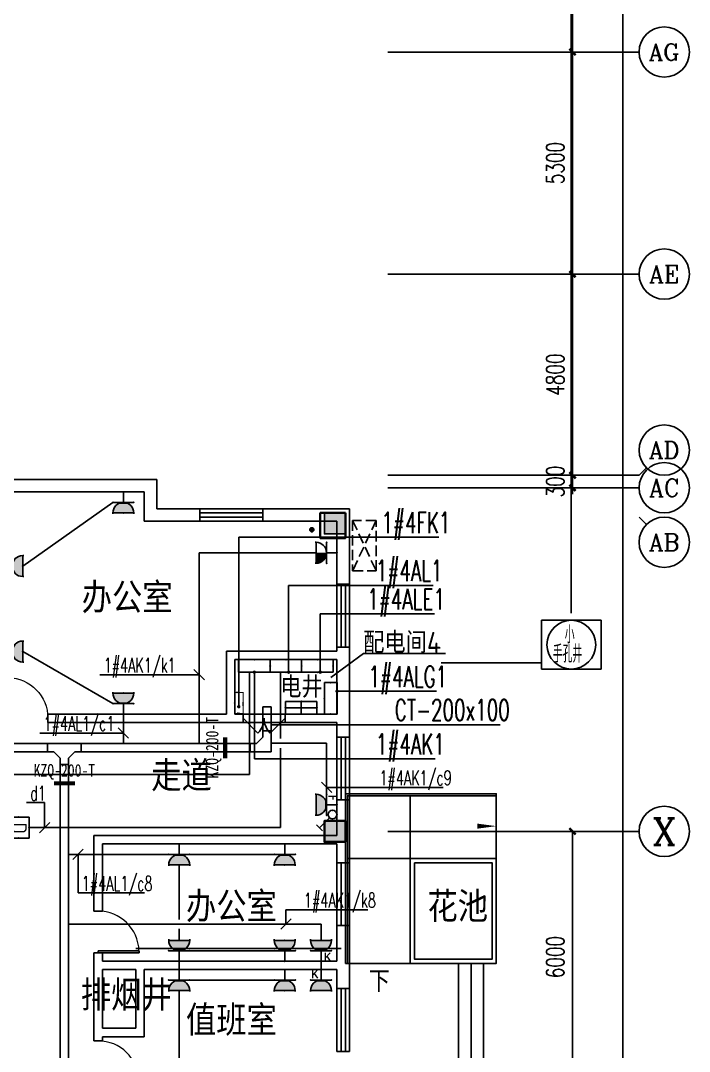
# Model space of a CAD drawing. Extents: x 0 to 302064749, y -59725395 to 1524223.
# Drawn here: x 2163680 to 2179639, y 1465924 to 1490524 of the extents above; entities that cross this region are included whole.
import ezdxf
from ezdxf.enums import TextEntityAlignment as Align

# ---------------------------------------------------------------- set-up
doc = ezdxf.new("R2010")
doc.units = 0
doc.header["$LTSCALE"] = 1000
doc.linetypes.add('DASH', pattern=[0.35, 0.25, -0.1])
for name, color, linetype in [('0-底图', 7, 'Continuous'), ('AXIS', 3, 'Continuous'), ('AXIS_TEXT', 7, 'Continuous'), ('BTTK', 7, 'Continuous'), ('CABLETRAY', 4, 'Continuous'), ('CABLETRAY_DIM', 3, 'Continuous'), ('COLU', 7, 'Continuous'), ('COLU_HATCH', 251, 'Continuous'), ('DIM-照明', 3, 'Continuous'), ('DIM-箱柜', 7, 'Continuous'), ('DIM_SYMB', 3, 'Continuous'), ('DOOR_FIRE', 4, 'Continuous'), ('EQUIP-插座', 3, 'Continuous'), ('EQUIP-消防', 3, 'Continuous'), ('EQUIP-照明', 3, 'Continuous'), ('EQUIP-箱柜', 3, 'Continuous'), ('PUB_TEXT', 7, 'Continuous'), ('STAIR', 2, 'Continuous'), ('TEXT', 7, 'Continuous'), ('WALL', 2, 'Continuous'), ('WINDOW', 4, 'Continuous'), ('WIRE-照明', 6, 'Continuous'), ('抗震支吊架', 2, 'Continuous'), ('排水', 153, 'Continuous'), ('空调外机', 211, 'Continuous')]:
    doc.layers.add(name, color=color, linetype=linetype)
doc.layers.add('砼柱', color=2, linetype='Continuous', lineweight=35)
doc.styles.add('_TCH_AXIS', font='COMPLEX', dxfattribs={"bigfont": 'GBCBIG'})
doc.styles.add('_TCH_DIM', font='SIMPLEX', dxfattribs={"width": 0.8, "height": 5, "bigfont": 'HZTXT'})
doc.styles.add('_TEL_DIM', font='simplex.shx', dxfattribs={"width": 0.8, "height": 3.5, "bigfont": 'gbcbig.shx'})
doc.styles.add('A_DIM_T3', font='simplex.shx', dxfattribs={"width": 0.7, "bigfont": 'gbcbig.shx'})
doc.styles.add('COMPLEX', font='COMPLEX')
doc.styles.add('kzcad', font='', dxfattribs={"width": 0.8})
doc.styles.get("Standard").update_dxf_attribs({"font": 'geniso.shx', "bigfont": 'hztxt.shx'})
doc.styles.add('中西文等高字体', font='simplex.shx', dxfattribs={"width": 0.8, "bigfont": 'gbcbig.shx'})
doc.styles.get('kzcad').set_extended_font_data('SimSun')
doc.dimstyles.new('_TCH_ARCH&&150', dxfattribs={"dimtxt": 420, "dimasz": 150, "dimexe": 375, "dimexo": 450, "dimgap": 202.5, "dimtad": 1, "dimdec": 0, "dimzin": 0, "dimdsep": 46, "dimtxsty": 'A_DIM_T3', "dimblk": 'ARCHTICK', "dimcen": 0.09, "dimclrt": 7, "dimazin": 2, "dimtfac": 1, "dimtdec": 0, "dimtix": 1, "dimtmove": 2, "dimatfit": 3, "dimfxl": 150, "dimtolj": 1, "dimtzin": 0, "dimarcsym": 0})

# ---------------------------------------------------------------- blocks, each defined once
blk = doc.blocks.new('$equip$00002928')
for p, q in [((-0.75, 0.6), (-0.75, 0)), ((0.75, 0.6), (-0.75, 0.6)), ((0.75, 0), (0.75, 0.6)), ((-0.75, 0), (0.75, 0))]:
    blk.add_line(p, q)
at = {"const_width": 0.04}
blk.add_lwpolyline([(-0.75, 0.6), (-0.75, 0), (0.75, 0), (0.75, 0.6), (-0.75, 0.6), (-0.75, 0)], dxfattribs=at)
for p in [(0, 0.6), (-0.75, 0.3), (0.75, 0.3), (0, 0)]:
    blk.add_point(p)
at = {"color": 7, "style": '_TEL_DIM', "flags": 1}
for tag in ['A', 'REMARK']:
    blk.add_attdef(tag, text='', height=0.00002, dxfattribs=at).set_placement((0, 0), align=Align.MIDDLE_CENTER)
blk = doc.blocks.new('$equip$00002936')
for p, q in [((-0.75, 0.6), (-0.75, 0)), ((0.75, 0.6), (-0.75, 0.6)), ((0, 0), (0, 0.6)), ((0.75, 0), (0.75, 0.6)), ((-0.75, 0.3), (0.75, 0.3)), ((-0.75, 0), (0.75, 0))]:
    blk.add_line(p, q)
at = {"const_width": 0.02}
blk.add_lwpolyline([(-0.75, 0.6), (-0.75, 0), (0.75, 0), (0.75, 0.6), (-0.75, 0.6), (-0.75, 0)], dxfattribs=at)
for p in [(0, 0.6), (-0.75, 0.3), (0, 0), (0.75, 0.3)]:
    blk.add_point(p)
at = {"color": 7, "style": '_TEL_DIM', "flags": 1}
for tag in ['A', 'REMARK']:
    blk.add_attdef(tag, text='', height=0.00002, dxfattribs=at).set_placement((0, 0), align=Align.MIDDLE_CENTER)
blk = doc.blocks.new('$equip$00001237')
for p, q in [((-0.5, 1.05), (-0.5, 1)), ((-0.5, 1), (0.5, 1)), ((0.5, 1.05), (0.5, 1)), ((0.5, 0.5), (-0.5, 0.5)), ((0, 0.5), (0, 0))]:
    blk.add_line(p, q)
blk.add_arc((0, 1), 0.5, 180, 0)
for p in [(0, 1), (-0.5, 0.5), (0.5, 0.5), (0, 0)]:
    blk.add_point(p)
for points in [[(0.433, 0.75), (-0.433, 0.75), (0.5, 1), (-0.5, 1)], [(0.25, 0.567), (-0.25, 0.567), (0.433, 0.75), (-0.433, 0.75)], [(0, 0.5), (0, 0.5), (0.25, 0.567), (-0.25, 0.567)]]:
    blk.add_solid(points)
at = {"flags": 9}
blk.add_attdef('A', (0, 0), '', height=0.00002, dxfattribs=at)
blk = doc.blocks.new('$equip$00001764')
for p, q in [((-0.5, 1.05), (-0.5, 1)), ((-0.5, 1), (0.5, 1)), ((0.5, 1.05), (0.5, 1)), ((0.5, 0.5), (-0.5, 0.5)), ((0, 0.5), (0, 0))]:
    blk.add_line(p, q)
blk.add_arc((0, 1), 0.5, 180, 0)
for p in [(-0.5, 0.5), (0.5, 0.5), (0, 0)]:
    blk.add_point(p)
for points in [[(0.433, 0.75), (-0.433, 0.75), (0.5, 1), (-0.5, 1)], [(0.25, 0.567), (-0.25, 0.567), (0.433, 0.75), (-0.433, 0.75)], [(0, 0.5), (0, 0.5), (0.25, 0.567), (-0.25, 0.567)]]:
    blk.add_solid(points)
at = {"color": 7, "style": '_TEL_DIM'}
blk.add_attdef('$TEXT$', text='', height=0.4, dxfattribs=at).set_placement((0.303, 0.211), align=Align.MIDDLE_CENTER)
at = {"color": 7, "style": '_TEL_DIM', "flags": 1}
blk.add_attdef('A', text='', height=0.00002, dxfattribs=at).set_placement((0, 0), align=Align.MIDDLE_CENTER)
blk = doc.blocks.new('$equip$00001239')
for p, q in [((-0.5, 1.05), (-0.5, 1)), ((0.5, 1), (-0.5, 1)), ((0.5, 1.05), (0.5, 1)), ((0.5, 0.5), (-0.5, 0.5)), ((0, 0.5), (0, 0))]:
    blk.add_line(p, q)
blk.add_arc((0, 1), 0.5, 180, 0)
for points in [[(0, 0.75), (-0.433, 0.75), (0, 1), (-0.5, 1)], [(0, 0.567), (-0.25, 0.567), (0, 0.75), (-0.433, 0.75)], [(0, 0.5), (0, 0.5), (0, 0.567), (-0.25, 0.567)]]:
    blk.add_solid(points)
at = {"layer": 'EQUIP-照明'}
for p in [(0, 1), (-0.5, 0.5), (0.5, 0.5), (0, 0)]:
    blk.add_point(p, dxfattribs=at)
at = {"layer": 'EQUIP-照明', "flags": 9}
blk.add_attdef('A', (0, 0), '', height=0.00002, dxfattribs=at)
blk = doc.blocks.new('fdsefg')
at = {"layer": 'EQUIP-箱柜', "const_width": 20}
blk.add_lwpolyline([(21301, 11505), (21801, 11505), (21801, 11305), (21301, 11305)], close=True, dxfattribs=at)
at = {"layer": 'EQUIP-箱柜'}
for p in [(21301, 11355), (21601, 11505), (21801, 11372)]:
    blk.add_point(p, dxfattribs=at)
blk = doc.blocks.new('$equip_U$00000181(WIN7-PC-dian)')
for p in [(-0.5, 0.2), (0, 0.4), (0, 0), (0.5, 0.2)]:
    blk.add_point(p)
at = {"xscale": 0.002, "yscale": 0.002, "zscale": 0.002}
blk.add_blockref('fdsefg', (-43.101, -22.61), dxfattribs=at)
at = {"color": 7, "style": '_TEL_DIM', "flags": 1}
for tag in ['A', 'REMARK']:
    blk.add_attdef(tag, text='', height=0.00002, dxfattribs=at).set_placement((0, 0), align=Align.MIDDLE_CENTER)
at = {"color": 7, "style": '_TEL_DIM'}
blk.add_attdef('$TEXT$', text='', height=0.00002, dxfattribs=at).set_placement((0.1, 0), align=Align.MIDDLE_CENTER)
blk = doc.blocks.new('$equip$00002327')
for p, q in [((0.147, 0.356), (0.625, 0.833)), ((0.484, 0.975), (0.766, 0.692))]:
    blk.add_line(p, q)
blk.add_circle((0, 0.208), 0.208)
for p in [(-0.208, 0.208), (0, 0.417), (0, 0), (0.208, 0.208)]:
    blk.add_point(p)
at = {"color": 7, "flags": 1}
blk.add_attdef('A', text='', height=0.00002, dxfattribs=at).set_placement((0, 0), align=Align.MIDDLE_CENTER)
blk = doc.blocks.new('A$C74FB5005')
at = {"layer": 'WIRE-照明'}
blk.add_lwpolyline([(0, 1167), (1417, 1167), (1417, 0), (0, 0)], close=True, dxfattribs=at)
blk.add_circle((708, 583), 583, dxfattribs=at)
at = {"layer": 'BTTK', "style": '中西文等高字体', "width": 0.7}
for s, height, p in [('小', 417, (552, 618)), ('手孔井', 416.7, (267, 158))]:
    blk.add_text(s, height=height, dxfattribs=at).set_placement(p)
blk = doc.blocks.new('gfhj')
at = {"layer": 'WIRE-照明'}
for p, q in [((2174198, -33323), (2174198, -1607)), ((2173490, -34510), (2171090, -34510))]:
    blk.add_line(p, q, dxfattribs=at)
blk.add_blockref('A$C74FB5005', (2173490, -34660), dxfattribs=at)
blk = doc.blocks.new('ng')
at = {"layer": '排水'}
for p, q in [((345991, 781358), (346091, 781358)), ((346041, 781408), (346041, 781308))]:
    blk.add_line(p, q, dxfattribs=at)
blk.add_circle((346041, 781358), 50, dxfattribs=at)
blk = doc.blocks.new('1111')
at = {"layer": 'COLU_HATCH'}
h = blk.add_hatch(color=256, dxfattribs=at)
h.dxf.hatch_style = 1
h.paths.add_polyline_path([(1209392, 1087691), (1209392, 1088191), (1208892, 1088191), (1208892, 1087691)])
h = blk.add_hatch(color=256, dxfattribs=at)
h.dxf.hatch_style = 1
h.paths.add_polyline_path([(1209392, 1080341), (1209392, 1080841), (1208892, 1080841), (1208892, 1080341)])
at = {"layer": 'COLU'}
for points in [[(1209392, 1087691), (1209392, 1088191), (1208892, 1088191), (1208892, 1087691)], [(1209392, 1080341), (1209392, 1080841), (1208892, 1080841), (1208892, 1080341)]]:
    blk.add_lwpolyline(points, close=True, dxfattribs=at)
blk = doc.blocks.new('rtyu')
at = {"layer": '砼柱', "lineweight": 35}
for points in [[(2931508, 703840), (2930908, 703840), (2930908, 703240), (2931508, 703240)], [(2931508, 703840), (2930908, 703840), (2930908, 703240), (2931508, 703240)], [(2931508, 696490), (2931008, 696490), (2931008, 695990), (2931508, 695990)], [(2931508, 696490), (2931008, 696490), (2931008, 695990), (2931508, 695990)]]:
    blk.add_lwpolyline(points, close=True, dxfattribs=at)
blk = doc.blocks.new('A$C6D717843')
at = {"layer": 'TEXT'}
blk.add_blockref('rtyu', (-2821208, -641940), dxfattribs=at)
blk = doc.blocks.new('_ArchTick')
at = {"color": 0, "linetype": 'ByBlock', "const_width": 0.4}
blk.add_lwpolyline([(-0.5, -0.5), (0.5, 0.5)], dxfattribs=at)
blk = doc.blocks.new('*D1040')
at = {"layer": 'AXIS', "color": 0, "lineweight": -2, "transparency": 16777216}
for p, q in [((1176154, -7750), (1179829, -7750)), ((1179454, -13750), (1179454, -7750)), ((1176154, -13750), (1179829, -13750))]:
    blk.add_line(p, q, dxfattribs=at)
at = {"layer": 'Defpoints', "color": 0, "transparency": 16777216}
for p in [(1175704, -7750), (1179454, -7750), (1175704, -13750)]:
    blk.add_point(p, dxfattribs=at)
at = {"layer": 'AXIS', "color": 0, "lineweight": -2, "transparency": 16777216, "xscale": 150, "yscale": 150, "zscale": 150}
for p, rotation in [((1179454, -7750), 90), ((1179454, -13750), 270)]:
    blk.add_blockref('_ArchTick', p, dxfattribs=dict(at, rotation=rotation))
at = {"layer": 'AXIS', "color": 7, "transparency": 16777216, "insert": (1179041, -10750), "char_height": 420, "attachment_point": 5, "rotation": 90, "style": 'A_DIM_T3'}
blk.add_mtext('\\A1;6000', dxfattribs=at)
blk = doc.blocks.new('*D1041')
at = {"layer": 'AXIS', "color": 0, "lineweight": -2, "transparency": 16777216}
for p, q in [((1176154, 750), (1179829, 750)), ((1179454, 750), (1179454, 900)), ((1179454, 450), (1179454, 750)), ((1176154, 450), (1179829, 450)), ((1179454, 450), (1179454, 300))]:
    blk.add_line(p, q, dxfattribs=at)
at = {"layer": 'Defpoints', "color": 0, "transparency": 16777216}
for p in [(1175704, 750), (1179454, 750), (1175704, 450)]:
    blk.add_point(p, dxfattribs=at)
at = {"layer": 'AXIS', "color": 0, "lineweight": -2, "transparency": 16777216, "xscale": 150, "yscale": 150, "zscale": 150}
for p, rotation in [((1179454, 750), 270), ((1179454, 450), 90)]:
    blk.add_blockref('_ArchTick', p, dxfattribs=dict(at, rotation=rotation))
at = {"layer": 'AXIS', "color": 7, "transparency": 16777216, "insert": (1179041, 600), "char_height": 420, "attachment_point": 5, "rotation": 90, "style": 'A_DIM_T3'}
blk.add_mtext('\\A1;300', dxfattribs=at)
blk = doc.blocks.new('*D1042')
at = {"layer": 'AXIS', "color": 0, "lineweight": -2, "transparency": 16777216}
for p, q in [((1176154, 5550), (1179829, 5550)), ((1179454, 750), (1179454, 5550)), ((1176154, 750), (1179829, 750))]:
    blk.add_line(p, q, dxfattribs=at)
at = {"layer": 'Defpoints', "color": 0, "transparency": 16777216}
for p in [(1175704, 5550), (1179454, 5550), (1175704, 750)]:
    blk.add_point(p, dxfattribs=at)
at = {"layer": 'AXIS', "color": 0, "lineweight": -2, "transparency": 16777216, "xscale": 150, "yscale": 150, "zscale": 150}
for p, rotation in [((1179454, 5550), 90), ((1179454, 750), 270)]:
    blk.add_blockref('_ArchTick', p, dxfattribs=dict(at, rotation=rotation))
at = {"layer": 'AXIS', "color": 7, "transparency": 16777216, "insert": (1179041, 3150), "char_height": 420, "attachment_point": 5, "rotation": 90, "style": 'A_DIM_T3'}
blk.add_mtext('\\A1;4800', dxfattribs=at)
blk = doc.blocks.new('*D1043')
at = {"layer": 'AXIS', "color": 0, "lineweight": -2, "transparency": 16777216}
for p, q in [((1176154, 10850), (1179829, 10850)), ((1179454, 5550), (1179454, 10850)), ((1176154, 5550), (1179829, 5550))]:
    blk.add_line(p, q, dxfattribs=at)
at = {"layer": 'Defpoints', "color": 0, "transparency": 16777216}
for p in [(1175704, 10850), (1179454, 10850), (1175704, 5550)]:
    blk.add_point(p, dxfattribs=at)
at = {"layer": 'AXIS', "color": 0, "lineweight": -2, "transparency": 16777216, "xscale": 150, "yscale": 150, "zscale": 150}
for p, rotation in [((1179454, 10850), 90), ((1179454, 5550), 270)]:
    blk.add_blockref('_ArchTick', p, dxfattribs=dict(at, rotation=rotation))
at = {"layer": 'AXIS', "color": 7, "transparency": 16777216, "insert": (1179041, 8200), "char_height": 420, "attachment_point": 5, "rotation": 90, "style": 'A_DIM_T3'}
blk.add_mtext('\\A1;5300', dxfattribs=at)
blk = doc.blocks.new('*D1044')
at = {"layer": 'AXIS', "color": 0, "lineweight": -2, "transparency": 16777216}
for p, q in [((1176154, 15650), (1179829, 15650)), ((1179454, 10850), (1179454, 15650)), ((1176154, 10850), (1179829, 10850))]:
    blk.add_line(p, q, dxfattribs=at)
at = {"layer": 'Defpoints', "color": 0, "transparency": 16777216}
for p in [(1175704, 15650), (1179454, 15650), (1175704, 10850)]:
    blk.add_point(p, dxfattribs=at)
at = {"layer": 'AXIS', "color": 0, "lineweight": -2, "transparency": 16777216, "xscale": 150, "yscale": 150, "zscale": 150}
for p, rotation in [((1179454, 15650), 90), ((1179454, 10850), 270)]:
    blk.add_blockref('_ArchTick', p, dxfattribs=dict(at, rotation=rotation))
at = {"layer": 'AXIS', "color": 7, "transparency": 16777216, "insert": (1179041, 13250), "char_height": 420, "attachment_point": 5, "rotation": 90, "style": 'A_DIM_T3'}
blk.add_mtext('\\A1;4800', dxfattribs=at)
blk = doc.blocks.new('*D1049')
at = {"layer": 'AXIS', "color": 0, "lineweight": -2, "transparency": 16777216}
for p, q in [((1176154, 28250), (1181029, 28250)), ((1180654, -62150), (1180654, 28250)), ((1176154, -62150), (1181029, -62150))]:
    blk.add_line(p, q, dxfattribs=at)
at = {"layer": 'Defpoints', "color": 0, "transparency": 16777216}
for p in [(1175704, 28250), (1180654, 28250), (1175704, -62150)]:
    blk.add_point(p, dxfattribs=at)
at = {"layer": 'AXIS', "color": 0, "lineweight": -2, "transparency": 16777216, "xscale": 150, "yscale": 150, "zscale": 150}
for p, rotation in [((1180654, 28250), 90), ((1180654, -62150), 270)]:
    blk.add_blockref('_ArchTick', p, dxfattribs=dict(at, rotation=rotation))
at = {"layer": 'AXIS', "color": 7, "transparency": 16777216, "insert": (1180241, -16950), "char_height": 420, "attachment_point": 5, "rotation": 90, "style": 'A_DIM_T3'}
blk.add_mtext('\\A1;90400', dxfattribs=at)
blk = doc.blocks.new('$WINLIB2D$00000001')
at = {"color": 0}
for points in [[(-0.5, 0.5), (-0.5, -0.5)], [(-0.5, 0.5), (0.5, 0.5)], [(0.5, -0.5), (0.5, 0.5)], [(0.5, 0.167), (-0.5, 0.167)], [(0.5, -0.167), (-0.5, -0.167)], [(-0.5, -0.5), (0.5, -0.5)]]:
    blk.add_lwpolyline(points, dxfattribs=at)
blk = doc.blocks.new('$DorLib2D$00000001')
for p, q in [((0.45, 0.975), (0.5, 0.975)), ((0.45, 0), (0.45, 0.975)), ((0.5, 0), (0.5, 0.975)), ((0.5, 0), (0.45, 0))]:
    blk.add_line(p, q)
at = {"lineweight": 13}
blk.add_arc((0.475, 0), 0.975, 91.4693, 180, dxfattribs=at)
blk = doc.blocks.new('_AXISO')
blk.add_circle((0, 0), 0.5)
at = {"layer": 'AXIS_TEXT', "style": 'COMPLEX', "width": 1.041667}
blk.add_attdef('A', text='', height=0.56, dxfattribs=at).set_placement((-0.25, -0.28), (0.25, -0.28), align=Align.FIT)
blk = doc.blocks.new('$DorLib2D$00000116')
at = {"color": 0}
for p, q in [((-0.5, 0), (-0.146, 0.354)), ((0.5, 0), (0.146, 0.354))]:
    blk.add_line(p, q, dxfattribs=at)
for centre, start, end in [((-0.5, 0), 0, 45), ((0.5, 0), 135, 180)]:
    blk.add_arc(centre, 0.5, start, end, dxfattribs=at)
blk = doc.blocks.new('$equip$00002755')
for p, q in [((0.5, 0.5), (-0.5, 0.5)), ((-0.5, 0.5), (-0.5, -0.5)), ((0.5, -0.5), (0.5, 0.5)), ((-0.5, -0.5), (0.5, -0.5))]:
    blk.add_line(p, q)
at = {"const_width": 0.04}
blk.add_lwpolyline([(-0.5, 0.5), (0.5, 0.5), (0.5, -0.5), (-0.5, -0.5), (-0.5, 0.5), (0.5, 0.5)], dxfattribs=at)
for p in [(0, 0.5), (-0.5, 0), (0.5, 0), (-0.027, -0.5)]:
    blk.add_point(p)
at = {"color": 7}
blk.add_attdef('$TEXT$', text='', height=0.4, dxfattribs=at).set_placement((0.026, -0.008), align=Align.MIDDLE_CENTER)
at = {"color": 7, "flags": 1}
for tag, height, p in [('A', 0.00002, (0, 0)), ('B', 0.4, (0.755, -0.254))]:
    blk.add_attdef(tag, text='', height=height, dxfattribs=at).set_placement(p, align=Align.MIDDLE_CENTER)
blk = doc.blocks.new('gfhjghj')
blk.add_line((1173932.7, -10544.2), (1169032.7, -10544.2))
at = {"layer": '0-底图'}
for q in [(1173688.6, -4076.9), (1176422.3, -3502.6)]:
    blk.add_line((1174464.4, -3502.6), q, dxfattribs=at)
at = {"layer": 'AXIS'}
for p, q in [((1175042.5, 10850.1), (1181042.5, 10850.1)), ((1175042.5, 5550.1), (1181042.5, 5550.1)), ((1175042.5, 750.1), (1181042.5, 750.1)), ((1181218.2, 925.8), (1181042.5, 750.1)), ((1175042.5, 450.1), (1181042.5, 450.1)), ((1181218.2, -425.7), (1181042.5, -249.9)), ((1175042.5, -7749.9), (1181042.5, -7749.9))]:
    blk.add_line(p, q, dxfattribs=at)
at = {"layer": 'DIM_SYMB'}
blk.add_lwpolyline([(1174732.6, -10899.9, 0, 0, 0), (1174732.6, -7624.9, 0, 0, 0), (1177632.7, -7624.9, 0, 120, 0), (1177182.7, -7624.9, 0, 0, 0)], format="xyseb", dxfattribs=at)
at = {"layer": 'DOOR_FIRE'}
for p, q in [((1171592.7, -4949.9), (1172592.7, -4949.9)), ((1171592.7, -5149.9), (1172592.7, -5149.9))]:
    blk.add_line(p, q, dxfattribs=at)
at = {"layer": 'STAIR'}
blk.add_line((1177632.7, -10899.9), (1174032.7, -10899.9), dxfattribs=at)
for points in [[(1174032.7, -10899.9), (1174032.7, -6849.9), (1177632.7, -6849.9), (1177632.7, -8399.9)], [(1174082.7, -10899.9), (1174082.7, -6899.9), (1177632.7, -6899.9)], [(1175582.7, -8399.9), (1175582.7, -6899.9)], [(1175582.7, -8399.9), (1174082.7, -8399.9)], [(1175582.7, -10899.9), (1175582.7, -8399.9), (1177632.7, -8399.9), (1177632.7, -10899.9)]]:
    blk.add_lwpolyline(points, dxfattribs=at)
for points in [[(1175582.7, -8399.9), (1177632.7, -8399.9), (1177632.7, -10899.9), (1175582.7, -10899.9)], [(1175682.7, -8499.9), (1177532.7, -8499.9), (1177532.7, -10799.9), (1175682.7, -10799.9)], [(1176732.7, -10899.9), (1177032.7, -10899.9), (1177032.7, -22999.9), (1176732.7, -22999.9)], [(1177032.7, -10899.9), (1177332.7, -10899.9), (1177332.7, -22999.9), (1177032.7, -22999.9)]]:
    blk.add_lwpolyline(points, close=True, dxfattribs=at)
at = {"layer": 'WALL'}
for p, q in [((1169532.7, 650.1), (1165632.7, 650.1)), ((1169532.7, -49.9), (1169532.7, 650.1)), ((1169232.7, 350.1), (1165832.7, 350.1)), ((1169232.7, -349.9), (1169232.7, 350.1)), ((1170562.7, -49.9), (1169532.7, -49.9)), ((1170562.7, -349.9), (1170562.7, -49.9)), ((1174132.7, -49.9), (1172062.7, -49.9)), ((1172062.7, -49.9), (1172062.7, -349.9)), ((1174132.7, -1850.4), (1174132.7, -49.9)), ((1169232.7, -349.9), (1170562.7, -349.9)), ((1172062.7, -349.9), (1173832.7, -349.9)), ((1173832.7, -349.9), (1173832.7, -1850.4)), ((1173832.7, -1850.4), (1174132.7, -1850.4)), ((1174132.7, -3350.4), (1173832.7, -3350.4)), ((1173832.7, -3350.4), (1173832.7, -3449.9)), ((1174132.7, -3549.9), (1174132.7, -3350.4)), ((1171192.7, -3449.9), (1171192.7, -4949.9)), ((1171192.7, -3449.9), (1173832.7, -3449.9)), ((1171392.7, -3649.9), (1171392.7, -4949.9)), ((1171392.7, -3649.9), (1173832.7, -3649.9)), ((1173832.7, -3649.9), (1173832.7, -4949.9)), ((1174132.7, -3549.9), (1174132.7, -5049.9)), ((1171192.7, -4949.9), (1166932.7, -4949.9)), ((1166932.7, -4949.9), (1166932.7, -5149.9)), ((1166932.7, -5149.9), (1171292.7, -5149.9)), ((1171292.7, -5149.9), (1171592.7, -5149.9)), ((1171592.7, -4949.9), (1171392.7, -4949.9)), ((1171592.7, -5149.9), (1171592.7, -4949.9)), ((1173832.7, -4949.9), (1172592.7, -4949.9)), ((1172592.7, -4949.9), (1172592.7, -5149.9)), ((1172592.7, -5149.9), (1173832.7, -5149.9)), ((1173832.7, -5149.9), (1173832.7, -5500.4)), ((1174132.7, -5500.4), (1174132.7, -5049.9)), ((1173832.7, -5500.4), (1174132.7, -5500.4)), ((1174132.7, -7000.4), (1173832.7, -7000.4)), ((1173832.7, -7000.4), (1173832.7, -7849.9)), ((1174132.7, -7949.9), (1174132.7, -7000.4)), ((1168032.7, -7849.9), (1173832.7, -7849.9)), ((1168032.7, -7849.9), (1168032.7, -9649.9)), ((1168232.7, -8049.9), (1173832.7, -8049.9)), ((1168232.7, -9649.9), (1168232.7, -8049.9)), ((1173832.7, -8049.9), (1173832.7, -8499.9)), ((1174132.7, -8499.9), (1174132.7, -7949.9)), ((1173832.7, -8499.9), (1174132.7, -8499.9)), ((1168032.7, -9649.9), (1168232.7, -9649.9)), ((1174132.7, -9999.9), (1173832.7, -9999.9)), ((1173832.7, -9999.9), (1173832.7, -10849.9)), ((1174132.7, -10949.9), (1174132.7, -9999.9)), ((1168232.7, -10649.9), (1168032.7, -10649.9)), ((1168032.7, -10649.9), (1168032.7, -10949.9)), ((1168232.7, -10849.9), (1168232.7, -10649.9)), ((1168032.7, -10949.9), (1168032.7, -12549.9)), ((1168232.7, -10849.9), (1169132.7, -10849.9)), ((1168232.7, -11049.9), (1169032.7, -11049.9)), ((1168232.7, -11049.9), (1168232.7, -12449.9)), ((1169032.7, -11049.9), (1169032.7, -12449.9)), ((1169132.7, -10849.9), (1173832.7, -10849.9)), ((1169232.7, -11049.9), (1169232.7, -12649.9)), ((1169232.7, -11049.9), (1173832.7, -11049.9)), ((1173832.7, -11049.9), (1173832.7, -11499.9)), ((1174132.7, -11499.9), (1174132.7, -10949.9)), ((1173832.7, -11499.9), (1174132.7, -11499.9)), ((1168232.7, -12449.9), (1169032.7, -12449.9)), ((1168032.7, -12549.9), (1168032.7, -12749.9)), ((1168032.7, -12749.9), (1168232.7, -12749.9)), ((1168232.7, -12649.9), (1169232.7, -12649.9)), ((1168232.7, -12749.9), (1168232.7, -12649.9))]:
    blk.add_line(p, q, dxfattribs=at)
at = {"layer": '空调外机', "linetype": 'DASH'}
for p, q in [((1174205.4, -330.6), (1174767.9, -1530.6)), ((1174767.9, -330.6), (1174205.4, -1530.6))]:
    blk.add_line(p, q, dxfattribs=at)
blk.add_lwpolyline([(1174205.4, -330.6), (1174205.4, -1530.6), (1174767.9, -1530.6), (1174767.9, -330.6)], close=True, dxfattribs=at)
for name, p in [('A$C6D717843', (1063732.7, -62049.9)), ('1111', (-35359.3, -1088341))]:
    blk.add_blockref(name, p)
at = {"layer": 'AXIS'}
ref = blk.add_blockref('_AXISO', (1181642.5, 10850.1), dxfattribs=dict(at, xscale=1200, yscale=1200, zscale=1200))
ref.add_attrib('A', 'AG', dxfattribs={"layer": 'AXIS_TEXT', "height": 398.24, "style": '_TCH_AXIS'}).set_placement((1181272.7, 10650.9), (1182012.3, 10650.9), align=Align.FIT)
ref = blk.add_blockref('_AXISO', (1181642.5, 5550.1), dxfattribs=dict(at, xscale=1200, yscale=1200, zscale=1200))
ref.add_attrib('A', 'AE', dxfattribs={"layer": 'AXIS_TEXT', "height": 414.63, "style": '_TCH_AXIS'}).set_placement((1181277.2, 5342.8), (1182007.8, 5342.8), align=Align.FIT)
ref = blk.add_blockref('_AXISO', (1181642.5, 1350.1), dxfattribs=dict(at, xscale=1200, yscale=1200, zscale=1200))
ref.add_attrib('A', 'AD', dxfattribs={"layer": 'AXIS_TEXT', "height": 406.3, "style": '_TCH_AXIS'}).set_placement((1181274.9, 1146.9), (1182010.1, 1146.9), align=Align.FIT)
ref = blk.add_blockref('_AXISO', (1181642.5, 450.1), dxfattribs=dict(at, xscale=1200, yscale=1200, zscale=1200))
ref.add_attrib('A', 'AC', dxfattribs={"layer": 'AXIS_TEXT', "height": 423.25, "style": '_TCH_AXIS'}).set_placement((1181279.7, 238.4), (1182005.3, 238.4), align=Align.FIT)
ref = blk.add_blockref('_AXISO', (1181642.5, -849.9), dxfattribs=dict(at, xscale=1200, yscale=1200, zscale=1200))
ref.add_attrib('A', 'AB', dxfattribs={"layer": 'AXIS_TEXT', "height": 406.3, "style": '_TCH_AXIS'}).set_placement((1181274.9, -1053.1), (1182010.1, -1053.1), align=Align.FIT)
ref = blk.add_blockref('_AXISO', (1181642.5, -7749.9), dxfattribs=dict(at, xscale=1200, yscale=1200, zscale=1200))
ref.add_attrib('A', 'X', dxfattribs={"layer": 'AXIS_TEXT', "height": 637.8, "style": '_TCH_AXIS'}).set_placement((1181369.2, -8068.8), (1181915.8, -8068.8), align=Align.FIT)
at = {"layer": 'DOOR_FIRE', "xscale": 1000, "yscale": 1000, "zscale": 200, "rotation": 179.9999999778067}
blk.add_blockref('$DorLib2D$00000116', (1172092.7, -5049.9), dxfattribs=at)
at = {"layer": 'WINDOW'}
for name, p, xscale, yscale, zscale, rotation in [('$WINLIB2D$00000001', (1171312.7, -199.9), 1500, 300, 300, 180), ('$WINLIB2D$00000001', (1173982.7, -2600.4), -1500, 300, 300, 90), ('$DorLib2D$00000001', (1166432.7, -5049.9), -1000, 1000, 200, 359.9999999785332), ('$WINLIB2D$00000001', (1173982.7, -6250.4), -1500, 300, 300, 90), ('$WINLIB2D$00000001', (1173982.7, -9249.9), -1500, 300, 300, 90), ('$DorLib2D$00000001', (1168132.7, -10149.9), 1000, 1000, 200, 270), ('$WINLIB2D$00000001', (1173982.7, -12249.9), -1500, 300, 300, 90), ('$DorLib2D$00000001', (1168132.7, -13249.9), 1000, 1000, 200, 270)]:
    blk.add_blockref(name, p, dxfattribs=dict(at, xscale=xscale, yscale=yscale, zscale=zscale, rotation=rotation))
at = {"layer": '排水'}
blk.add_blockref('ng', (827191.3, -781909.8), dxfattribs=at)
at = {"layer": 'PUB_TEXT'}
for s, height, p in [('办公室', 723.4, (1167739.5, -2539.6)), ('配电间4', 506.38, (1174458.2, -3496.7)), ('电井', 506.38, (1172478.8, -4559.9)), ('走道', 723.4, (1169398.8, -6792.9)), ('办公室', 723.4, (1170228.9, -9913.9)), ('花池', 723.4, (1175989.8, -9914.7)), ('排烟井', 723.4, (1167718.3, -12027.8)), ('值班室', 723.4, (1170228.9, -12627.8))]:
    blk.add_text(s, height=height, dxfattribs=at).set_placement(p)
at = {"layer": 'PUB_TEXT', "style": '_TCH_DIM'}
blk.add_text('下', height=506.4, dxfattribs=at).set_placement((1174590.2, -11582.4))
at = {"layer": 'AXIS'}
for p1, p2, distance, picture, middle in [((1175703.7, -62149.9), (1175703.7, 28250.1), -4950, '*D1049', (1180241.2, -16949.9)), ((1175703.7, 10850.1), (1175703.7, 15650.1), -3750, '*D1044', (1179041.2, 13250.1)), ((1175703.7, 5550.1), (1175703.7, 10850.1), -3750, '*D1043', (1179041.2, 8200.1)), ((1175703.7, 750.1), (1175703.7, 5550.1), -3750, '*D1042', (1179041.2, 3150.1)), ((1175703.7, 450.1), (1175703.7, 750.1), -3750, '*D1041', (1179041.2, 600.1)), ((1175703.7, -13749.9), (1175703.7, -7749.9), -3750, '*D1040', (1179041.2, -10749.9))]:
    dim = blk.add_aligned_dim(p1=p1, p2=p2, distance=distance, dimstyle='_TCH_ARCH&&150', dxfattribs=at)
    dim.commit()
    dim.dimension.update_dxf_attribs({"geometry": picture, "text_midpoint": middle})

msp = doc.modelspace()

# ---------------------------------------------------------------- linework, layer by layer
at = {"layer": 'CABLETRAY'}
for p, q in [((2169459, 1474143), (2169659, 1474143)), ((2169459, 1473571), (2169459, 1474143)), ((2169659, 1474143), (2169659, 1473571)), ((2169659, 1473571), (2169459, 1473571)), ((2169459, 1473421), (2169459, 1473571)), ((2169459, 1473571), (2169659, 1473571)), ((2169659, 1473571), (2169659, 1473071)), ((2169309, 1473271), (2169459, 1473421)), ((2155118, 1473271), (2164324, 1473271)), ((2164324, 1473071), (2155118, 1473071)), ((2164324, 1473271), (2164324, 1473071)), ((2164324, 1473271), (2165124, 1473271)), ((2164324, 1473071), (2164324, 1473271)), ((2164474, 1473071), (2164324, 1473071)), ((2164624, 1472921), (2164474, 1473071)), ((2164974, 1473071), (2164824, 1472921)), ((2165124, 1473071), (2164974, 1473071)), ((2165124, 1473271), (2165124, 1473071)), ((2165124, 1473071), (2165124, 1473271)), ((2165124, 1473271), (2169159, 1473271)), ((2169159, 1473071), (2165124, 1473071)), ((2169159, 1473271), (2169159, 1473071)), ((2169159, 1473071), (2169159, 1473271)), ((2169159, 1473271), (2169309, 1473271)), ((2169659, 1473071), (2169159, 1473071)), ((2164624, 1472771), (2164624, 1472921)), ((2164824, 1472921), (2164824, 1472771)), ((2164624, 1451264), (2164624, 1472771)), ((2164624, 1472771), (2164824, 1472771)), ((2164824, 1472771), (2164624, 1472771)), ((2164824, 1472771), (2164824, 1451264))]:
    msp.add_line(p, q, dxfattribs=at)
at = {"layer": 'CABLETRAY_DIM'}
for p, q in [((2169659, 1473721), (2173698, 1473721)), ((2173698, 1473721), (2175122, 1473721))]:
    msp.add_line(p, q, dxfattribs=at)
at = {"layer": 'DIM-照明'}
for p, q in [((2168064, 1474790), (2167817, 1475038)), ((2166254, 1473397), (2166007, 1473644)), ((2171103, 1472101), (2170856, 1472349)), ((2164375, 1471388), (2164127, 1471140)), ((2164926, 1470500), (2165173, 1470747)), ((2169886, 1468837), (2170134, 1469084))]:
    msp.add_line(p, q, dxfattribs=at)
for points in [[(2167109, 1474914), (2165572, 1474914)], [(2167940, 1474914), (2167109, 1474914)], [(2165650, 1473520), (2164139, 1473520)], [(2166131, 1473520), (2165650, 1473520)], [(2170980, 1472225), (2171810, 1472225)], [(2171810, 1472225), (2173766, 1472225)], [(2164251, 1471860), (2163820, 1471860)], [(2164251, 1471264), (2164251, 1471860)], [(2165050, 1470624), (2165050, 1469707)], [(2165050, 1469707), (2166638, 1469707)], [(2170010, 1468961), (2170010, 1469304)], [(2170010, 1469304), (2171966, 1469304)]]:
    msp.add_lwpolyline(points, dxfattribs=at)
at = {"layer": 'DIM-箱柜'}
for p, q in [((2168885, 1474150), (2168885, 1478195)), ((2168885, 1478195), (2173657, 1478195)), ((2170076, 1474974), (2170076, 1477046)), ((2170076, 1477046), (2173524, 1477046)), ((2170828, 1474974), (2170828, 1476366)), ((2170828, 1476366), (2173554, 1476366)), ((2169258, 1474974), (2169258, 1472906)), ((2171230, 1474518), (2173261, 1474518)), ((2173261, 1474518), (2173607, 1474518)), ((2169258, 1472906), (2173573, 1472906))]:
    msp.add_line(p, q, dxfattribs=at)
at = {"layer": 'DIM-箱柜', "const_width": 40}
for points in [[(2169258, 1474994, 1), (2169258, 1474954, 1)], [(2170076, 1474954, 1), (2170076, 1474994, 1)], [(2170828, 1474954, 1), (2170828, 1474994, 1)], [(2171210, 1474518, 1), (2171250, 1474518, 1)], [(2168885, 1474130, 1), (2168885, 1474170, 1)]]:
    msp.add_lwpolyline(points, format="xyb", close=True, dxfattribs=at)
at = {"layer": 'WIRE-照明'}
for p, q in [((2163730, 1477507), (2165881, 1479024)), ((2167940, 1473271), (2167940, 1477824)), ((2170730, 1477824), (2167940, 1477824)), ((2165881, 1474224), (2163730, 1475465)), ((2169144, 1472533), (2169144, 1474974)), ((2169878, 1473389), (2169878, 1474974)), ((2166131, 1473271), (2166131, 1473974)), ((2169659, 1473276), (2170980, 1473276)), ((2169878, 1471264), (2169878, 1473164)), ((2170980, 1472059), (2170980, 1473276)), ((2155110, 1472533), (2169144, 1472533)), ((2163880, 1471264), (2169878, 1471264)), ((2167215, 1470624), (2164824, 1470624)), ((2169732, 1470624), (2167715, 1470624)), ((2167465, 1469073), (2167465, 1470374)), ((2170848, 1468961), (2164824, 1468961)), ((2170848, 1468574), (2170848, 1468961)), ((2167465, 1468574), (2167465, 1468848)), ((2169732, 1468324), (2167715, 1468324)), ((2167465, 1467874), (2167465, 1468074)), ((2170848, 1467874), (2170848, 1468074)), ((2169732, 1467624), (2167715, 1467624)), ((2167465, 1465574), (2167465, 1467374))]:
    msp.add_line(p, q, dxfattribs=at)
at = {"layer": '抗震支吊架', "color": 2, "const_width": 100}
for points in [[(2168559, 1472921), (2168559, 1473421)], [(2164474, 1472321), (2164974, 1472321)]]:
    msp.add_lwpolyline(points, dxfattribs=at)

# ---------------------------------------------------------------- block references
at = {"layer": '0-底图'}
for name, p in [('gfhjghj', (997397, 1478924)), ('gfhj', (2624, 1509706))]:
    msp.add_blockref(name, p, dxfattribs=at)
at = {"layer": 'EQUIP-插座', "xscale": 500, "yscale": 500, "zscale": 500}
for name, p, rotation in [('$equip$00001237', (2166131, 1479274), 180), ('$equip$00001239', (2171230, 1477824), 90), ('$equip$00001237', (2163230, 1477507), 270), ('$equip$00001237', (2163230, 1475465), 269.9999999999999), ('$equip$00001237', (2167465, 1470874), 180), ('$equip$00001237', (2169982, 1470874), 180), ('$equip$00001237', (2167465, 1467874), 180), ('$equip$00001237', (2169982, 1467874), 180)]:
    msp.add_blockref(name, p, dxfattribs=dict(at, rotation=rotation))
for p in [(2166131, 1473974), (2167465, 1468074), (2169982, 1468074)]:
    msp.add_blockref('$equip$00001237', p, dxfattribs=at)
at = {"layer": 'EQUIP-插座'}
ref = msp.add_blockref('$equip$00001764', (2171230, 1471809), dxfattribs=dict(at, xscale=500, yscale=500, zscale=500, rotation=90))
ref.add_attrib('$TEXT$', 'F', dxfattribs={"layer": '0', "color": 7, "height": 200, "rotation": 270, "style": '_TEL_DIM'}).set_placement((2171124, 1471960), align=Align.MIDDLE_CENTER)
at = {"layer": 'EQUIP-插座', "xscale": 500, "yscale": 500, "zscale": 500}
msp.add_blockref('$equip$00001764', (2170848, 1468074), dxfattribs=at).add_auto_attribs({'$TEXT$': 'K'})
at = {"layer": 'EQUIP-插座'}
ref = msp.add_blockref('$equip$00001764', (2170848, 1467874), dxfattribs=dict(at, xscale=500, yscale=500, zscale=500, rotation=180))
ref.add_attrib('$TEXT$', 'K', dxfattribs={"layer": '0', "color": 7, "height": 200, "style": '_TEL_DIM'}).set_placement((2170697, 1467768), align=Align.MIDDLE_CENTER)
at = {"layer": 'EQUIP-消防', "ltscale": 5}
ref = msp.add_blockref('$equip$00002755', (2163630, 1471264), dxfattribs=dict(at, xscale=500, yscale=500, zscale=500, rotation=270))
ref.add_attrib('$TEXT$', 'D', dxfattribs={"layer": '0', "color": 7, "height": 350, "rotation": 270}).set_placement((2163648, 1471251), align=Align.MIDDLE_CENTER)
at = {"layer": 'EQUIP-照明', "xscale": 500, "yscale": 500, "zscale": 500, "rotation": 180}
msp.add_blockref('$equip$00002327', (2171122, 1471678), dxfattribs=at)
at = {"layer": 'EQUIP-箱柜', "xscale": 500, "yscale": 500, "zscale": 500}
for p, rotation in [((2169258, 1475274), 180), ((2170010, 1475274), 180), ((2170761, 1475274), 180), ((2171230, 1474349), 90)]:
    msp.add_blockref('$equip$00002928', p, dxfattribs=dict(at, rotation=rotation))
at = {"layer": 'EQUIP-箱柜'}
ref = msp.add_blockref('$equip_U$00000181(WIN7-PC-dian)', (2168790, 1474240), dxfattribs=dict(at, xscale=500, yscale=500, zscale=500, rotation=270))
ref.add_attrib('$TEXT$', 'REMARK', dxfattribs={"layer": '0', "color": 7, "height": 0.01, "style": '_TEL_DIM'}).set_placement((2168790, 1474190), align=Align.MIDDLE_CENTER)
at = {"layer": 'EQUIP-箱柜', "xscale": 500, "yscale": 500, "zscale": 500}
msp.add_blockref('$equip$00002936', (2170375, 1473974), dxfattribs=at)

# ---------------------------------------------------------------- texts
at = {"layer": 'CABLETRAY_DIM', "color": 7, "style": '_TEL_DIM', "width": 0.64}
msp.add_text('CT-200x100', height=500, dxfattribs=at).set_placement((2172609, 1473821))
at = {"layer": 'DIM-照明', "color": 7, "style": '_TEL_DIM', "width": 0.64}
for s, p in [('1#4AK1/k1', (2165660, 1474964)), ('1#4AL1/c1', (2164227, 1473570)), ('1#4AK1/c9', (2172240, 1472275)), ('d1', (2163907, 1471910)), ('1#4AL1/c8', (2165137, 1469757)), ('1#4AK1/k8', (2170440, 1469354))]:
    msp.add_text(s, height=350, dxfattribs=at).set_placement(p)
at = {"layer": 'DIM-箱柜', "color": 7, "style": '_TEL_DIM', "width": 0.64}
for s, p in [('1#4FK1', (2172289, 1478295)), ('1#4AL1', (2172156, 1477146)), ('1#4ALE1', (2171952, 1476466)), ('1#4ALG1', (2171980, 1474618)), ('1#4AK1', (2172156, 1473006))]:
    msp.add_text(s, height=500, dxfattribs=at).set_placement(p)
at = {"layer": '抗震支吊架', "color": 2, "style": 'kzcad', "width": 0.8}
for rotation, p in [(89.8854, (2168399, 1473171)), (359.8854, (2164724, 1472481))]:
    msp.add_text('KZQ-200-T', height=300, rotation=rotation, dxfattribs=at).set_placement(p, align=Align.CENTER)

doc.saveas('drawing.dxf')
